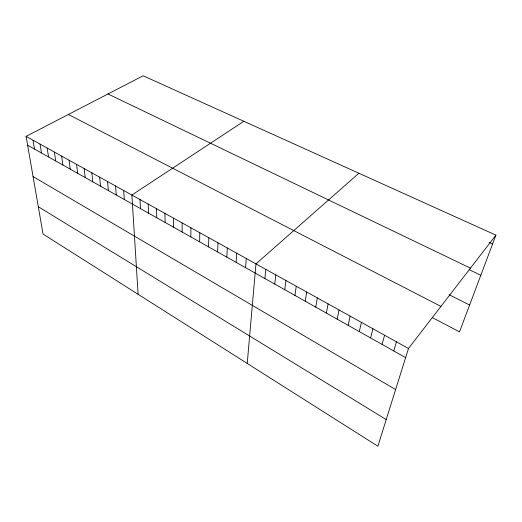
<?xml version="1.0" encoding="UTF-8"?>
<svg xmlns="http://www.w3.org/2000/svg" width="522" height="522" viewBox="0 0 522 522"><rect width="100%" height="100%" fill="white"/><g stroke="black" fill="none" stroke-linecap="round" stroke-linejoin="round"><path stroke-width="0.78" d="M190.843 236.923L190.895 227.781M199.645 241.869L199.795 232.721M208.578 246.886L208.826 237.732M217.628 251.976L217.987 242.815M226.816 257.137L227.279 247.97M236.127 262.37L236.707 253.196M245.575 267.682L246.267 258.501M247.219 363.436L255.969 263.884L358.882 173.239M264.889 278.533L265.815 269.345M274.755 284.079L275.812 274.892M284.771 289.71L285.952 280.516M294.937 295.419L296.248 286.226M305.259 301.22L306.701 292.026M315.732 307.106L317.317 297.912M326.367 313.083L328.097 303.895M337.166 319.151L339.039 309.964M348.128 325.317L350.158 316.136M359.267 331.574L361.452 322.4M370.581 337.93L372.93 328.762M382.078 344.389L384.59 335.235M393.751 350.954L396.433 341.806M495.9 235.141L408.478 348.487L377.876 446.225L43.045 234.058L26.1 136.366L143.132 75.775L495.9 235.141L459.517 331.875L432.281 317.559M243.839 121.267L131.883 195.045L138.108 294.297M489.068 242.391L492.572 243.996M107.989 93.967L470.446 268.145M469.363 269.737L480.814 275.251M449.109 294.702L469.604 305.044M68.369 114.481L440.94 306.401M26.1 136.366L408.478 348.487M27.633 145.201L405.62 357.622M33.075 176.573L395.617 389.569M38.302 206.712L386.221 419.571M33.036 140.216L34.511 149.07M40.063 144.111L41.479 152.985M47.176 148.059L48.533 156.952M54.386 152.059L55.678 160.965M61.681 156.104L62.914 165.03M69.08 160.208L70.242 169.148M76.571 164.365L77.667 173.324M84.159 168.573L85.184 177.545M91.846 172.841L92.805 181.826M99.643 177.16L100.524 186.165M107.539 181.545L108.348 190.563M115.545 185.982L116.275 195.019M123.655 190.484L124.308 199.535M139.974 199.535L140.457 208.611M148.176 204.082L148.574 213.172M156.483 208.696L156.802 217.791M164.913 213.367L165.141 222.476M173.454 218.111L173.591 227.227M182.113 222.914L182.158 232.042"/></g></svg>
